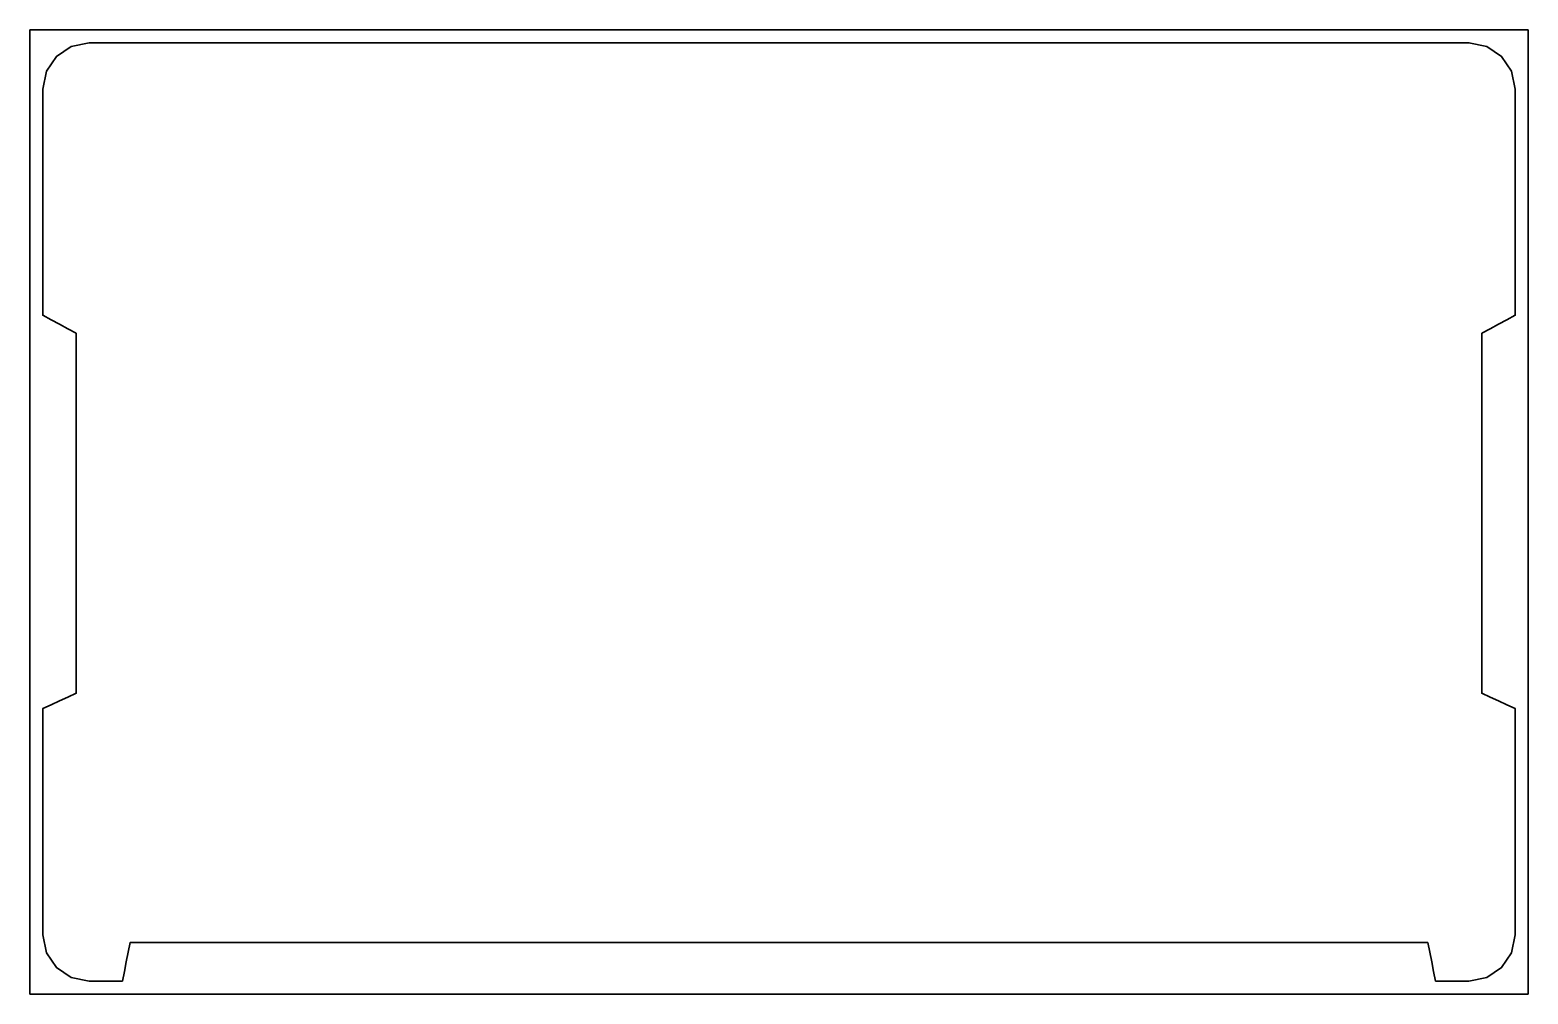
# Model space of a CAD drawing. Header units: millimetres. Extents: x -186 to 397, y -39 to 336.
import ezdxf

# ---------------------------------------------------------------- set-up
doc = ezdxf.new("R2010")
doc.units = ezdxf.units.MM
doc.header["$MEASUREMENT"] = 0
doc.layers.get('0').update_dxf_attribs({"lineweight": 0})
doc.layers.add('Safety', color=7, linetype='Continuous', lineweight=0)

msp = doc.modelspace()

# ---------------------------------------------------------------- linework, layer by layer
at = {"color": 250, "lineweight": 35, "true_color": 0x1d1d1b}
msp.add_lwpolyline([(-163.2, 331.2), (-170.2, 329.78), (-175.92, 325.92), (-179.78, 320.2), (-181.2, 313.2), (-181.2, 291.2), (-181.2, 269.2), (-181.2, 247.2), (-181.2, 225.2), (-177.95, 223.45), (-174.7, 221.7), (-171.45, 219.95), (-168.2, 218.2), (-168.2, 183.2), (-168.2, 148.2), (-168.2, 113.2), (-168.2, 78.2), (-171.45, 76.7), (-174.7, 75.2), (-177.95, 73.7), (-181.2, 72.2), (-181.2, 50.2), (-181.2, 28.2), (-181.2, 6.2), (-181.2, -15.8), (-179.78, -22.81), (-175.92, -28.53), (-170.2, -32.39), (-163.2, -33.8), (-159.95, -33.8), (-156.7, -33.8), (-153.45, -33.8), (-150.2, -33.8), (-149.45, -30.05), (-148.7, -26.3), (-147.95, -22.55), (-147.2, -18.8), (-20.95, -18.8), (105.3, -18.8), (231.55, -18.8), (357.8, -18.8), (358.55, -22.55), (359.3, -26.3), (360.05, -30.05), (360.8, -33.8), (364.05, -33.8), (367.3, -33.8), (370.55, -33.8), (373.8, -33.8), (380.81, -32.39), (386.53, -28.53), (390.39, -22.81), (391.8, -15.8), (391.8, 6.2), (391.8, 28.2), (391.8, 50.2), (391.8, 72.2), (388.55, 73.7), (385.3, 75.2), (382.05, 76.7), (378.8, 78.2), (378.8, 113.2), (378.8, 148.2), (378.8, 183.2), (378.8, 218.2), (382.05, 219.95), (385.3, 221.7), (388.55, 223.45), (391.8, 225.2), (391.8, 247.2), (391.8, 269.2), (391.8, 291.2), (391.8, 313.2), (390.39, 320.2), (386.53, 325.92), (380.81, 329.78), (373.8, 331.2), (239.55, 331.2), (105.3, 331.2), (-28.95, 331.2)], close=True, dxfattribs=at)
at = {"layer": 'Safety', "color": 250, "lineweight": 35, "true_color": 0x1d1d1b}
msp.add_lwpolyline([(396.8, -38.8), (-186.2, -38.8), (-186.2, 336.2), (396.8, 336.2)], close=True, dxfattribs=at)

doc.saveas('drawing.dxf')
